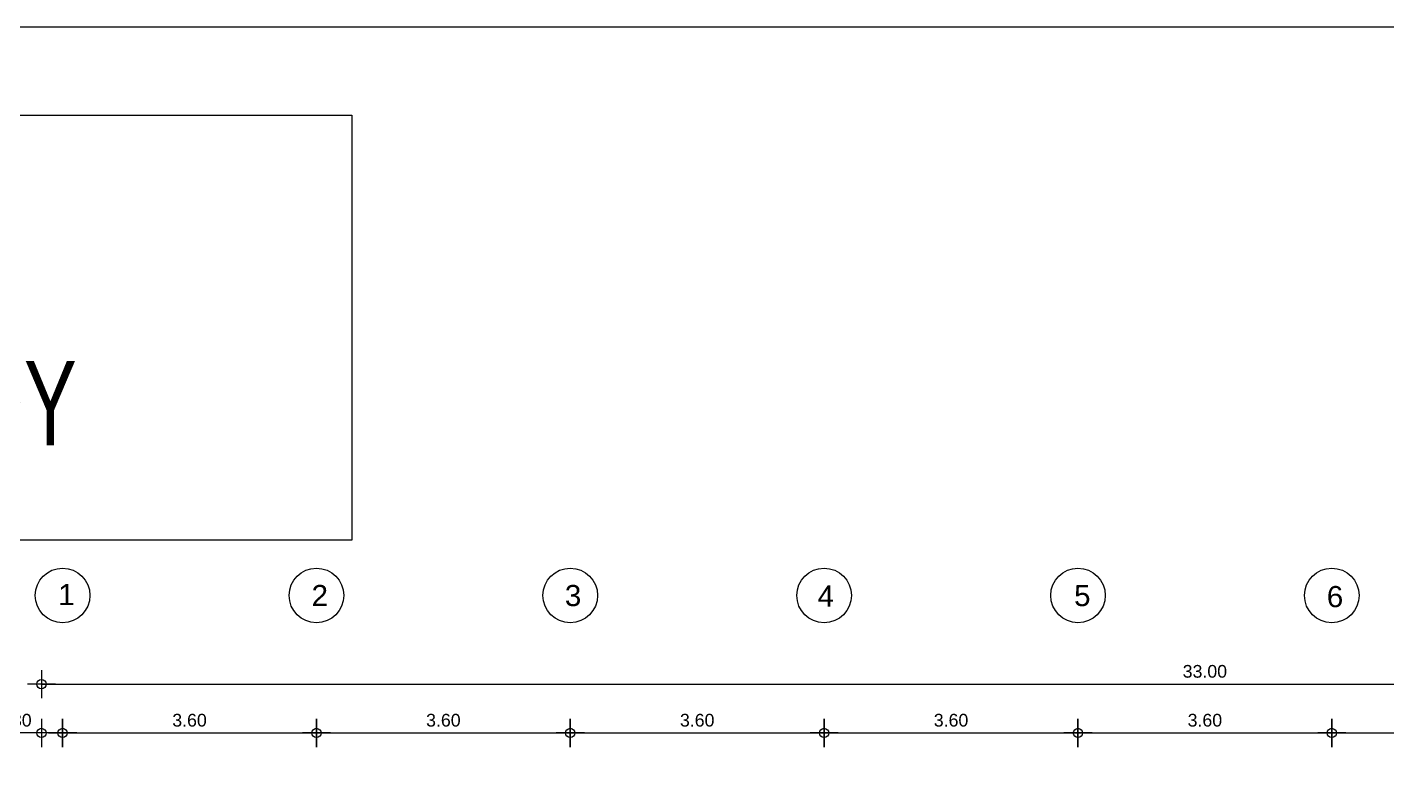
# Model space of a CAD drawing. Header units: metres. Extents: x -11 to 85, y -301 to 135.
# Drawn here: x 14.57 to 33.85, y -175.52 to -164.89 of the extents above; entities that cross this region are included whole.
import ezdxf

# ---------------------------------------------------------------- set-up
doc = ezdxf.new("R2010")
doc.units = ezdxf.units.M
doc.header["$LTSCALE"] = 0.036
doc.header["$PDMODE"] = 2
for name, color, linetype in [('arxitek isogeio', 252, 'Continuous'), ('BORDER', 5, 'Continuous'), ('DIMBLK', 252, 'Continuous'), ('LAYER-ON', 4, 'Continuous'), ('NOTES', 3, 'Continuous')]:
    doc.layers.add(name, color=color, linetype=linetype)
doc.styles.add('COMU-N', font='arial.ttf')
doc.styles.add('outu-c', font='ugoutl-s.shx', dxfattribs={"width": 0.7})
doc.styles.get("Standard").update_dxf_attribs({"font": 'arial.ttf'})
doc.dimstyles.new('CADWDOT', dxfattribs={"dimscale": 0.1, "dimtxt": 1.8, "dimasz": 0.08, "dimexe": 2, "dimexo": 0, "dimgap": 0.09, "dimtad": 0, "dimrnd": 0.001, "dimzin": 0, "dimdsep": 46, "dimtxsty": 'Standard', "dimblk1": 'ARTDIM', "dimblk2": 'ARTDIM', "dimsah": 1, "dimcen": 0.09, "dimdle": 0.05, "dimse1": 1, "dimse2": 1, "dimadec": 0, "dimazin": 0, "dimtfac": 1, "dimtmove": 0, "dimatfit": 3, "dimldrblk": 'ARTDIM', "dimfxl": 2, "dimtvp": 0.9999, "dimtolj": 1, "dimtzin": 0, "dimarcsym": 0})

# ---------------------------------------------------------------- blocks, each defined once
blk = doc.blocks.new('art103')
at = {"layer": 'BORDER'}
blk.add_line((20.75, 14.6), (0.25, 14.6), dxfattribs=at)
blk = doc.blocks.new('ARTDIM')
at = {"layer": 'DIMBLK'}
for p, q in [((0, -24.9975), (0, 24.9975)), ((-24.9975, 0), (24.9975, 0))]:
    blk.add_line(p, q, dxfattribs=at)
blk.add_circle((0, 0), 8.25, dxfattribs=at)
blk = doc.blocks.new('*D1193')
at = {"layer": 'arxitek isogeio', "color": 0, "lineweight": -2}
blk.add_line((15.082, -174.903), (18.666, -174.903), dxfattribs=at)
at = {"layer": 'Defpoints', "color": 0, "transparency": 16777216}
for p in [(15.074, -171.625), (18.674, -171.625), (18.674, -174.903)]:
    blk.add_point(p, dxfattribs=at)
at = {"layer": 'arxitek isogeio', "color": 0, "lineweight": -2, "xscale": 0.008, "yscale": 0.008, "zscale": 0.008, "rotation": 180}
blk.add_blockref('ARTDIM', (15.074, -174.903), dxfattribs=at)
at = {"layer": 'arxitek isogeio', "color": 0, "lineweight": -2, "xscale": 0.008, "yscale": 0.008, "zscale": 0.008}
blk.add_blockref('ARTDIM', (18.674, -174.903), dxfattribs=at)
at = {"layer": 'arxitek isogeio', "color": 0, "insert": (16.874, -174.723), "char_height": 0.18, "attachment_point": 5}
blk.add_mtext('\\A1;3.60', dxfattribs=at)
blk = doc.blocks.new('*D1194')
at = {"layer": 'arxitek isogeio', "color": 0, "lineweight": -2}
blk.add_line((18.682, -174.903), (22.266, -174.903), dxfattribs=at)
at = {"layer": 'Defpoints', "color": 0, "transparency": 16777216}
for p in [(18.674, -171.625), (22.274, -171.625), (22.274, -174.903)]:
    blk.add_point(p, dxfattribs=at)
at = {"layer": 'arxitek isogeio', "color": 0, "lineweight": -2, "xscale": 0.008, "yscale": 0.008, "zscale": 0.008, "rotation": 180}
blk.add_blockref('ARTDIM', (18.674, -174.903), dxfattribs=at)
at = {"layer": 'arxitek isogeio', "color": 0, "lineweight": -2, "xscale": 0.008, "yscale": 0.008, "zscale": 0.008}
blk.add_blockref('ARTDIM', (22.274, -174.903), dxfattribs=at)
at = {"layer": 'arxitek isogeio', "color": 0, "insert": (20.474, -174.723), "char_height": 0.18, "attachment_point": 5}
blk.add_mtext('\\A1;3.60', dxfattribs=at)
blk = doc.blocks.new('*D1195')
at = {"layer": 'arxitek isogeio', "color": 0, "lineweight": -2}
blk.add_line((22.282, -174.903), (25.866, -174.903), dxfattribs=at)
at = {"layer": 'Defpoints', "color": 0, "transparency": 16777216}
for p in [(22.274, -171.625), (25.874, -174.903), (25.874, -174.903)]:
    blk.add_point(p, dxfattribs=at)
at = {"layer": 'arxitek isogeio', "color": 0, "lineweight": -2, "xscale": 0.008, "yscale": 0.008, "zscale": 0.008, "rotation": 180}
blk.add_blockref('ARTDIM', (22.274, -174.903), dxfattribs=at)
at = {"layer": 'arxitek isogeio', "color": 0, "lineweight": -2, "xscale": 0.008, "yscale": 0.008, "zscale": 0.008}
blk.add_blockref('ARTDIM', (25.874, -174.903), dxfattribs=at)
at = {"layer": 'arxitek isogeio', "color": 0, "insert": (24.074, -174.723), "char_height": 0.18, "attachment_point": 5}
blk.add_mtext('\\A1;3.60', dxfattribs=at)
blk = doc.blocks.new('*D1196')
at = {"layer": 'arxitek isogeio', "color": 0, "lineweight": -2}
blk.add_line((25.882, -174.903), (29.466, -174.903), dxfattribs=at)
at = {"layer": 'Defpoints', "color": 0, "transparency": 16777216}
for p in [(29.474, -171.625), (25.874, -174.903), (29.474, -174.903)]:
    blk.add_point(p, dxfattribs=at)
at = {"layer": 'arxitek isogeio', "color": 0, "lineweight": -2, "xscale": 0.008, "yscale": 0.008, "zscale": 0.008, "rotation": 180}
blk.add_blockref('ARTDIM', (25.874, -174.903), dxfattribs=at)
at = {"layer": 'arxitek isogeio', "color": 0, "lineweight": -2, "xscale": 0.008, "yscale": 0.008, "zscale": 0.008}
blk.add_blockref('ARTDIM', (29.474, -174.903), dxfattribs=at)
at = {"layer": 'arxitek isogeio', "color": 0, "insert": (27.674, -174.723), "char_height": 0.18, "attachment_point": 5}
blk.add_mtext('\\A1;3.60', dxfattribs=at)
blk = doc.blocks.new('*D1197')
at = {"layer": 'arxitek isogeio', "color": 0, "lineweight": -2}
blk.add_line((29.482, -174.903), (33.066, -174.903), dxfattribs=at)
at = {"layer": 'Defpoints', "color": 0, "transparency": 16777216}
for p in [(29.474, -171.625), (33.074, -171.625), (33.074, -174.903)]:
    blk.add_point(p, dxfattribs=at)
at = {"layer": 'arxitek isogeio', "color": 0, "lineweight": -2, "xscale": 0.008, "yscale": 0.008, "zscale": 0.008, "rotation": 180}
blk.add_blockref('ARTDIM', (29.474, -174.903), dxfattribs=at)
at = {"layer": 'arxitek isogeio', "color": 0, "lineweight": -2, "xscale": 0.008, "yscale": 0.008, "zscale": 0.008}
blk.add_blockref('ARTDIM', (33.074, -174.903), dxfattribs=at)
at = {"layer": 'arxitek isogeio', "color": 0, "insert": (31.274, -174.723), "char_height": 0.18, "attachment_point": 5}
blk.add_mtext('\\A1;3.60', dxfattribs=at)
blk = doc.blocks.new('*D1198')
at = {"layer": 'arxitek isogeio', "color": 0, "lineweight": -2}
blk.add_line((33.082, -174.903), (36.666, -174.903), dxfattribs=at)
at = {"layer": 'Defpoints', "color": 0, "transparency": 16777216}
for p in [(33.074, -171.625), (36.674, -171.625), (36.674, -174.903)]:
    blk.add_point(p, dxfattribs=at)
at = {"layer": 'arxitek isogeio', "color": 0, "lineweight": -2, "xscale": 0.008, "yscale": 0.008, "zscale": 0.008, "rotation": 180}
blk.add_blockref('ARTDIM', (33.074, -174.903), dxfattribs=at)
at = {"layer": 'arxitek isogeio', "color": 0, "lineweight": -2, "xscale": 0.008, "yscale": 0.008, "zscale": 0.008}
blk.add_blockref('ARTDIM', (36.674, -174.903), dxfattribs=at)
at = {"layer": 'arxitek isogeio', "color": 0, "insert": (34.874, -174.723), "char_height": 0.18, "attachment_point": 5}
blk.add_mtext('\\A1;3.60', dxfattribs=at)
blk = doc.blocks.new('*D1203')
at = {"layer": 'arxitek isogeio', "color": 0, "lineweight": -2}
for p, q in [((14.774, -174.903), (14.106, -174.903)), ((15.066, -174.903), (14.782, -174.903))]:
    blk.add_line(p, q, dxfattribs=at)
at = {"layer": 'Defpoints', "color": 0, "transparency": 16777216}
for p in [(14.774, -174.903), (15.074, -174.903), (14.774, -177.033)]:
    blk.add_point(p, dxfattribs=at)
at = {"layer": 'arxitek isogeio', "color": 0, "lineweight": -2, "xscale": 0.008, "yscale": 0.008, "zscale": 0.008, "rotation": 180}
blk.add_blockref('ARTDIM', (14.774, -174.903), dxfattribs=at)
at = {"layer": 'arxitek isogeio', "color": 0, "lineweight": -2, "xscale": 0.008, "yscale": 0.008, "zscale": 0.008}
blk.add_blockref('ARTDIM', (15.074, -174.903), dxfattribs=at)
at = {"layer": 'arxitek isogeio', "color": 0, "insert": (14.39, -174.723), "char_height": 0.18, "attachment_point": 5}
blk.add_mtext('\\A1;0.30', dxfattribs=at)
blk = doc.blocks.new('*D1204')
at = {"layer": 'arxitek isogeio', "color": 0, "lineweight": -2}
blk.add_line((14.782, -174.21), (47.766, -174.21), dxfattribs=at)
at = {"layer": 'Defpoints', "color": 0, "transparency": 16777216}
for p in [(47.774, -174.21), (14.774, -175.392), (47.774, -175.392)]:
    blk.add_point(p, dxfattribs=at)
at = {"layer": 'arxitek isogeio', "color": 0, "lineweight": -2, "xscale": 0.008, "yscale": 0.008, "zscale": 0.008, "rotation": 180}
blk.add_blockref('ARTDIM', (14.774, -174.21), dxfattribs=at)
at = {"layer": 'arxitek isogeio', "color": 0, "lineweight": -2, "xscale": 0.008, "yscale": 0.008, "zscale": 0.008}
blk.add_blockref('ARTDIM', (47.774, -174.21), dxfattribs=at)
at = {"layer": 'arxitek isogeio', "color": 0, "insert": (31.274, -174.03), "char_height": 0.18, "attachment_point": 5}
blk.add_mtext('\\A1;33.00', dxfattribs=at)

msp = doc.modelspace()

# ---------------------------------------------------------------- linework, layer by layer
at = {"layer": 'arxitek isogeio'}
for centre in [(15.074, -172.952), (18.674, -172.952), (22.274, -172.952), (25.874, -172.952), (29.474, -172.952), (33.074, -172.952)]:
    msp.add_circle(centre, 0.387, dxfattribs=at)
at = {"layer": 'NOTES', "color": 2}
msp.add_lwpolyline([(2.941, -166.142), (19.177, -166.142), (19.177, -172.169), (2.941, -172.169)], close=True, dxfattribs=at)

# ---------------------------------------------------------------- block references
at = {"layer": 'LAYER-ON', "xscale": 4, "yscale": 4, "zscale": 4}
msp.add_blockref('art103', (0, -223.294), dxfattribs=at)

# ---------------------------------------------------------------- texts
at = {"layer": 'arxitek isogeio', "style": 'COMU-N'}
for s, p in [('1', (15.012, -173.09)), ('2', (18.605, -173.104)), ('3', (22.197, -173.104)), ('4', (25.781, -173.111)), ('5', (29.419, -173.104)), ('6', (33.003, -173.119))]:
    msp.add_text(s, height=0.3, dxfattribs=at).set_placement(p)
at = {"layer": 'NOTES', "color": 2, "style": 'outu-c', "width": 0.7}
msp.add_text('ΚΑΤΟΨΗ IΣΟΓΕΙΟΥ', height=1.2, dxfattribs=at).set_placement((4.972, -170.826))

# ---------------------------------------------------------------- dimensions: what is measured, and where the dimension line sits
at = {"layer": 'arxitek isogeio'}
for base, p1, p2, picture, middle in [((18.674, -174.903), (15.074, -171.625), (18.674, -171.625), '*D1193', (16.874, -174.723)), ((22.274, -174.903), (18.674, -171.625), (22.274, -171.625), '*D1194', (20.474, -174.723)), ((25.874, -174.903), (22.274, -171.625), (25.874, -174.903), '*D1195', (24.074, -174.723)), ((29.474, -174.903), (25.874, -174.903), (29.474, -171.625), '*D1196', (27.674, -174.723)), ((33.074, -174.903), (29.474, -171.625), (33.074, -171.625), '*D1197', (31.274, -174.723)), ((36.674, -174.903), (33.074, -171.625), (36.674, -171.625), '*D1198', (34.874, -174.723)), ((47.774, -174.21), (14.774, -175.392), (47.774, -175.392), '*D1204', (31.274, -174.03))]:
    dim = msp.add_linear_dim(base=base, p1=p1, p2=p2, dimstyle='CADWDOT', dxfattribs=at)
    dim.commit()
    dim.dimension.update_dxf_attribs({"geometry": picture, "text_midpoint": middle})
dim = msp.add_linear_dim(base=(14.774, -174.903), p1=(15.074, -174.903), p2=(14.774, -177.033), dimstyle='CADWDOT', dxfattribs=at)
dim.commit()
dim.dimension.update_dxf_attribs({"geometry": '*D1203', "text_midpoint": (14.39, -174.903), "dimtype": 160})

doc.saveas('drawing.dxf')
